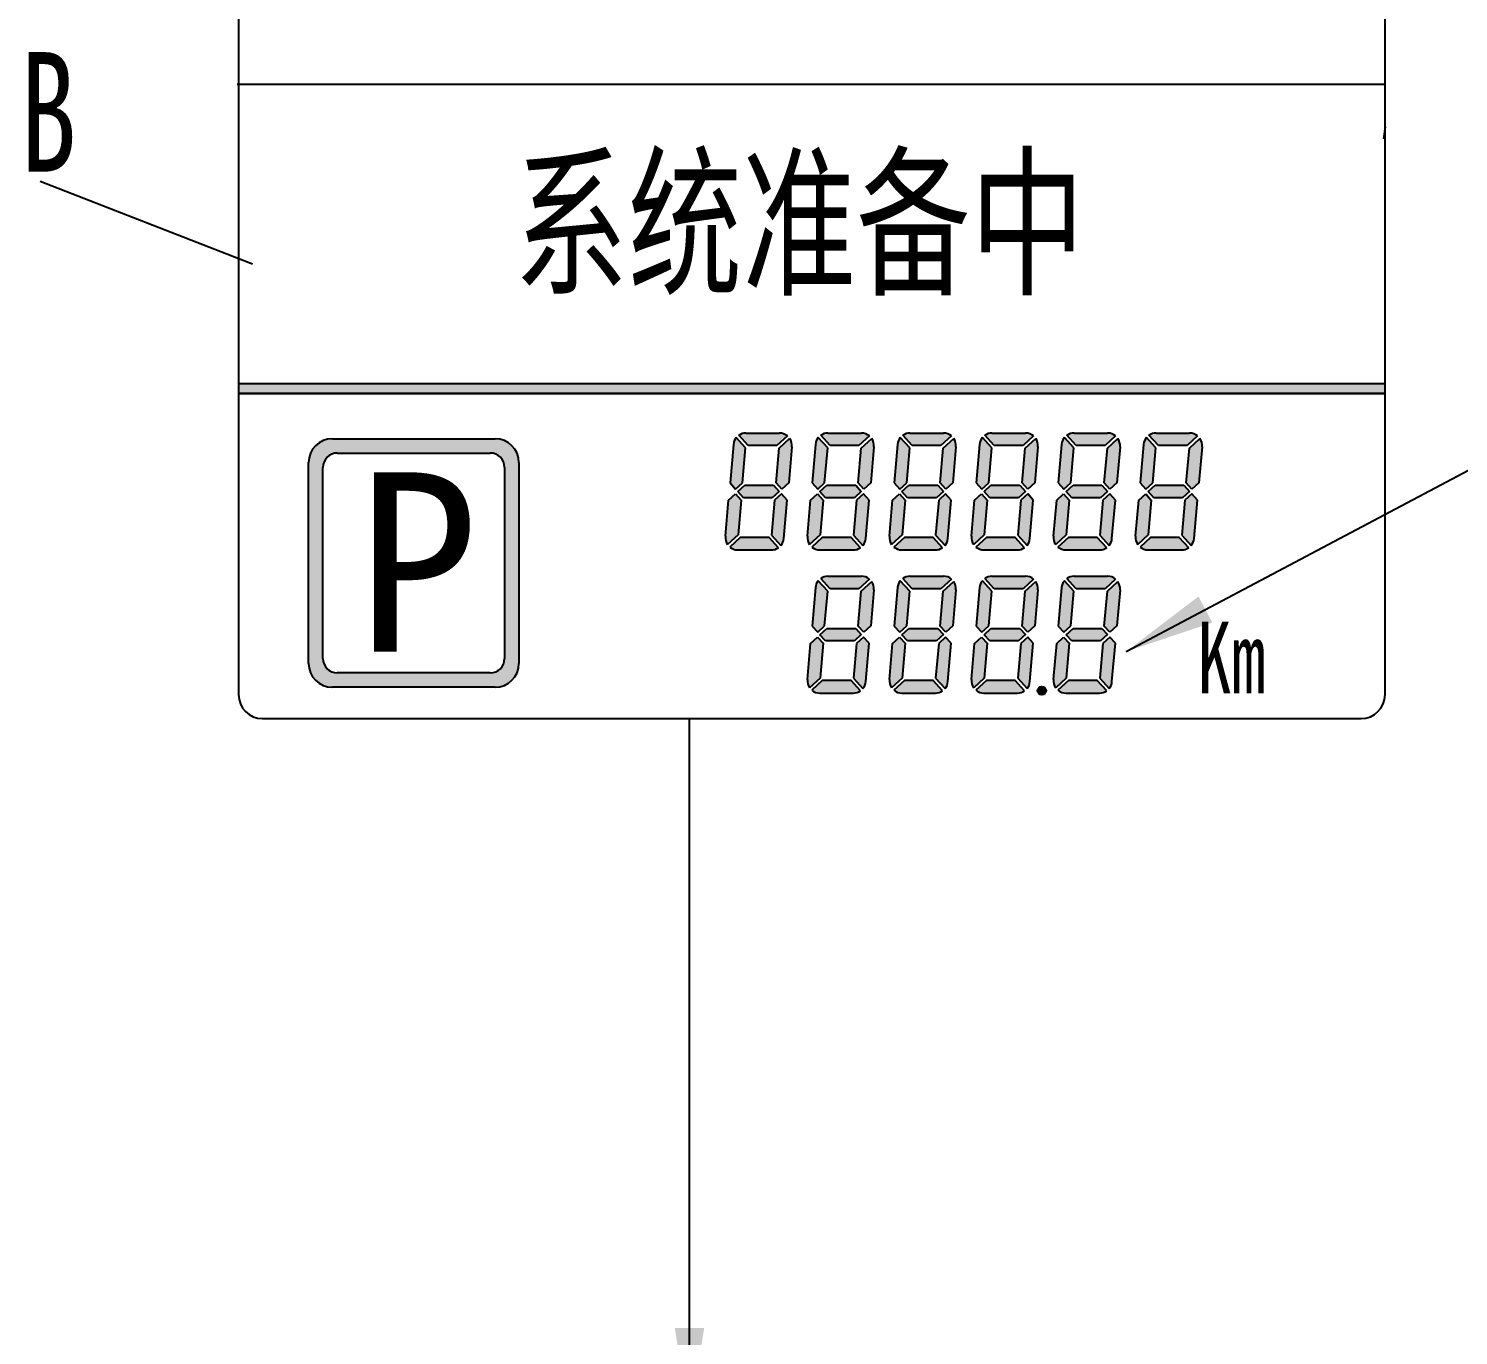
# Model space of a CAD drawing. Header units: millimetres. Extents: x 0 to 1188, y 0 to 840.
# Drawn here: x 906.47 to 954.32, y 407.33 to 451.06 of the extents above; entities that cross this region are included whole.
import ezdxf

# ---------------------------------------------------------------- set-up
doc = ezdxf.new("R2010")
doc.units = ezdxf.units.MM
doc.layers.add('7标注层', color=4, linetype='Continuous', lineweight=20)
doc.layers.add('细实线1', color=7, linetype='Continuous', lineweight=15)
doc.layers.add('DWG', color=7, linetype='Continuous')
doc.layers.add('面膜', color=7, linetype='Continuous')
doc.styles.add('HZTXT1', font='', dxfattribs={"width": 0.7, "height": 5})
doc.styles.get("Standard").update_dxf_attribs({"font": ''})
doc.styles.get('HZTXT1').set_extended_font_data('楷体_GB2312')
doc.styles.get('Standard').set_extended_font_data('SimSun')
doc.dimstyles.new('TH_GBDIM', dxfattribs={"dimtxt": 3.5, "dimasz": 3, "dimexe": 1.5, "dimexo": 0, "dimgap": 1.5, "dimtad": 1, "dimdec": 1, "dimdsep": 46, "dimtxsty": 'Standard', "dimcen": 2.5, "dimse1": 1, "dimadec": 0, "dimazin": 0, "dimtfac": 0.714286, "dimtdec": 4, "dimtmove": 0, "dimatfit": 3, "dimfxl": 1, "dimtolj": 1, "dimarcsym": 0})

msp = doc.modelspace()

# ---------------------------------------------------------------- hatches: boundary and pattern name
h = msp.add_hatch(color=256)
edge = h.paths.add_edge_path()
edge.add_line((951.8645, 439.181), (913.4965, 439.181))
edge.add_line((913.4965, 439.181), (913.4965, 438.8521))
edge.add_line((913.4965, 438.8521), (935.647, 438.8521))
edge.add_ellipse((938.0966, 436.1187), major_axis=(-8.8417, 0.2067), ratio=0.3155132, start_angle=261.96751, end_angle=286.5061, ccw=False)
edge.add_line((939.3967, 438.8521), (951.8645, 438.8521))
edge.add_line((951.8645, 438.8521), (951.8645, 439.181))
h = msp.add_hatch(color=256)
edge = h.paths.add_edge_path()
edge.add_line((931.6679, 435.4912), (931.4354, 435.2782))
edge.add_line((931.4354, 435.2782), (931.3332, 434.109))
edge.add_line((931.3332, 434.109), (931.6484, 433.765))
edge.add_arc((931.3265, 434.0335), 0.4191, 320.16226, 355)
edge.add_line((931.744, 433.9969), (931.8567, 435.2851))
edge.add_line((931.8567, 435.2851), (931.6679, 435.4912))
edge = h.paths.add_edge_path()
edge.add_line((930.1254, 435.4912), (930.3142, 435.2851))
edge.add_line((930.3142, 435.2851), (930.2119, 434.1158))
edge.add_line((930.2119, 434.1158), (929.8607, 433.794))
edge.add_arc((930.2047, 434.0335), 0.4191, 175, 214.83774, ccw=False)
edge.add_line((929.7872, 434.07), (929.8929, 435.2782))
edge.add_line((929.8929, 435.2782), (930.1254, 435.4912))
h.paths.add_polyline_path([(930.2078, 435.5667), (930.4402, 435.7797), (931.4035, 435.7797), (931.5924, 435.5736), (931.3599, 435.3606), (930.3966, 435.3606)])
edge = h.paths.add_edge_path()
edge.add_line((931.5882, 437.0244), (931.9394, 437.3462))
edge.add_arc((931.5954, 437.1068), 0.4191, -5, 34.83774, ccw=False)
edge.add_line((932.0129, 437.0702), (931.9072, 435.8621))
edge.add_line((931.9072, 435.8621), (931.6748, 435.6491))
edge.add_line((931.6748, 435.6491), (931.4859, 435.8552))
edge.add_line((931.4859, 435.8552), (931.5882, 437.0244))
edge = h.paths.add_edge_path()
edge.add_line((930.5494, 437.1068), (930.2342, 437.4507))
edge.add_arc((930.4736, 437.1068), 0.4191, 90, 124.83774, ccw=False)
edge.add_line((930.4736, 437.5259), (931.5954, 437.5259))
edge.add_arc((931.5954, 437.1068), 0.4191, 50.16226, 90, ccw=False)
edge.add_line((931.8639, 437.4286), (931.5127, 437.1068))
edge.add_line((931.5127, 437.1068), (930.5494, 437.1068))
edge = h.paths.add_edge_path()
edge.add_arc((930.4736, 437.1068), 0.4191, 140.16226, 175)
edge.add_line((930.0561, 437.1433), (929.9434, 435.8552))
edge.add_line((929.9434, 435.8552), (930.1323, 435.6491))
edge.add_line((930.1323, 435.6491), (930.3647, 435.8621))
edge.add_line((930.3647, 435.8621), (930.467, 437.0313))
edge.add_line((930.467, 437.0313), (930.1518, 437.3752))
edge = h.paths.add_edge_path()
edge.add_line((930.2874, 434.0335), (929.9362, 433.7117))
edge.add_arc((930.2047, 434.0335), 0.4191, 230.16226, 270)
edge.add_line((930.2047, 433.6144), (931.3265, 433.6144))
edge.add_arc((931.3265, 434.0335), 0.4191, 270, 304.83774)
edge.add_line((931.566, 433.6895), (931.2508, 434.0335))
edge.add_line((931.2508, 434.0335), (930.2874, 434.0335))
h = msp.add_hatch(color=256)
edge = h.paths.add_edge_path()
edge.add_line((934.4138, 435.4912), (934.1814, 435.2782))
edge.add_line((934.1814, 435.2782), (934.0791, 434.109))
edge.add_line((934.0791, 434.109), (934.3943, 433.765))
edge.add_arc((934.0725, 434.0335), 0.4191, 320.16226, 355)
edge.add_line((934.49, 433.9969), (934.6027, 435.2851))
edge.add_line((934.6027, 435.2851), (934.4138, 435.4912))
edge = h.paths.add_edge_path()
edge.add_line((932.8713, 435.4912), (933.0601, 435.2851))
edge.add_line((933.0601, 435.2851), (932.9579, 434.1158))
edge.add_line((932.9579, 434.1158), (932.6067, 433.794))
edge.add_arc((932.9506, 434.0335), 0.4191, 175, 214.83774, ccw=False)
edge.add_line((932.5332, 434.07), (932.6389, 435.2782))
edge.add_line((932.6389, 435.2782), (932.8713, 435.4912))
h.paths.add_polyline_path([(932.9537, 435.5667), (933.1861, 435.7797), (934.1495, 435.7797), (934.3383, 435.5736), (934.1059, 435.3606), (933.1425, 435.3606)])
edge = h.paths.add_edge_path()
edge.add_line((934.3342, 437.0244), (934.6853, 437.3462))
edge.add_arc((934.3414, 437.1068), 0.4191, -5, 34.83774, ccw=False)
edge.add_line((934.7589, 437.0702), (934.6532, 435.8621))
edge.add_line((934.6532, 435.8621), (934.4207, 435.6491))
edge.add_line((934.4207, 435.6491), (934.2319, 435.8552))
edge.add_line((934.2319, 435.8552), (934.3342, 437.0244))
edge = h.paths.add_edge_path()
edge.add_line((933.2953, 437.1068), (932.9801, 437.4507))
edge.add_arc((933.2195, 437.1068), 0.4191, 90, 124.83774, ccw=False)
edge.add_line((933.2195, 437.5259), (934.3414, 437.5259))
edge.add_arc((934.3414, 437.1068), 0.4191, 50.16226, 90, ccw=False)
edge.add_line((934.6098, 437.4286), (934.2587, 437.1068))
edge.add_line((934.2587, 437.1068), (933.2953, 437.1068))
edge = h.paths.add_edge_path()
edge.add_arc((933.2195, 437.1068), 0.4191, 140.16226, 175)
edge.add_line((932.802, 437.1433), (932.6893, 435.8552))
edge.add_line((932.6893, 435.8552), (932.8782, 435.6491))
edge.add_line((932.8782, 435.6491), (933.1106, 435.8621))
edge.add_line((933.1106, 435.8621), (933.2129, 437.0313))
edge.add_line((933.2129, 437.0313), (932.8977, 437.3752))
edge = h.paths.add_edge_path()
edge.add_line((933.0334, 434.0335), (932.6822, 433.7117))
edge.add_arc((932.9506, 434.0335), 0.4191, 230.16226, 270)
edge.add_line((932.9506, 433.6144), (934.0725, 433.6144))
edge.add_arc((934.0725, 434.0335), 0.4191, 270, 304.83774)
edge.add_line((934.3119, 433.6895), (933.9967, 434.0335))
edge.add_line((933.9967, 434.0335), (933.0334, 434.0335))
h = msp.add_hatch(color=256)
edge = h.paths.add_edge_path()
edge.add_line((937.1598, 435.4912), (936.9273, 435.2782))
edge.add_line((936.9273, 435.2782), (936.825, 434.109))
edge.add_line((936.825, 434.109), (937.1402, 433.765))
edge.add_arc((936.8184, 434.0335), 0.4191, 320.16226, 355)
edge.add_line((937.2359, 433.9969), (937.3486, 435.2851))
edge.add_line((937.3486, 435.2851), (937.1598, 435.4912))
edge = h.paths.add_edge_path()
edge.add_line((935.6172, 435.4912), (935.8061, 435.2851))
edge.add_line((935.8061, 435.2851), (935.7038, 434.1158))
edge.add_line((935.7038, 434.1158), (935.3526, 433.794))
edge.add_arc((935.6966, 434.0335), 0.4191, 175, 214.83774, ccw=False)
edge.add_line((935.2791, 434.07), (935.3848, 435.2782))
edge.add_line((935.3848, 435.2782), (935.6172, 435.4912))
h.paths.add_polyline_path([(935.6996, 435.5667), (935.9321, 435.7797), (936.8954, 435.7797), (937.0843, 435.5736), (936.8518, 435.3606), (935.8885, 435.3606)])
edge = h.paths.add_edge_path()
edge.add_line((937.0801, 437.0244), (937.4313, 437.3462))
edge.add_arc((937.0873, 437.1068), 0.4191, -5, 34.83774, ccw=False)
edge.add_line((937.5048, 437.0702), (937.3991, 435.8621))
edge.add_line((937.3991, 435.8621), (937.1667, 435.6491))
edge.add_line((937.1667, 435.6491), (936.9778, 435.8552))
edge.add_line((936.9778, 435.8552), (937.0801, 437.0244))
edge = h.paths.add_edge_path()
edge.add_line((936.0413, 437.1068), (935.7261, 437.4507))
edge.add_arc((935.9655, 437.1068), 0.4191, 90, 124.83774, ccw=False)
edge.add_line((935.9655, 437.5259), (937.0873, 437.5259))
edge.add_arc((937.0873, 437.1068), 0.4191, 50.16226, 90, ccw=False)
edge.add_line((937.3558, 437.4286), (937.0046, 437.1068))
edge.add_line((937.0046, 437.1068), (936.0413, 437.1068))
edge = h.paths.add_edge_path()
edge.add_arc((935.9655, 437.1068), 0.4191, 140.16226, 175)
edge.add_line((935.548, 437.1433), (935.4353, 435.8552))
edge.add_line((935.4353, 435.8552), (935.6241, 435.6491))
edge.add_line((935.6241, 435.6491), (935.8566, 435.8621))
edge.add_line((935.8566, 435.8621), (935.9589, 437.0313))
edge.add_line((935.9589, 437.0313), (935.6437, 437.3752))
edge = h.paths.add_edge_path()
edge.add_line((935.7793, 434.0335), (935.4281, 433.7117))
edge.add_arc((935.6966, 434.0335), 0.4191, 230.16226, 270)
edge.add_line((935.6966, 433.6144), (936.8184, 433.6144))
edge.add_arc((936.8184, 434.0335), 0.4191, 270, 304.83774)
edge.add_line((937.0578, 433.6895), (936.7426, 434.0335))
edge.add_line((936.7426, 434.0335), (935.7793, 434.0335))
h = msp.add_hatch(color=256)
edge = h.paths.add_edge_path()
edge.add_line((939.9057, 435.4912), (939.6733, 435.2782))
edge.add_line((939.6733, 435.2782), (939.571, 434.109))
edge.add_line((939.571, 434.109), (939.8862, 433.765))
edge.add_arc((939.5644, 434.0335), 0.4191, 320.16226, 355)
edge.add_line((939.9819, 433.9969), (940.0945, 435.2851))
edge.add_line((940.0945, 435.2851), (939.9057, 435.4912))
edge = h.paths.add_edge_path()
edge.add_line((938.3632, 435.4912), (938.552, 435.2851))
edge.add_line((938.552, 435.2851), (938.4497, 434.1158))
edge.add_line((938.4497, 434.1158), (938.0985, 433.794))
edge.add_arc((938.4425, 434.0335), 0.4191, 175, 214.83774, ccw=False)
edge.add_line((938.025, 434.07), (938.1307, 435.2782))
edge.add_line((938.1307, 435.2782), (938.3632, 435.4912))
h.paths.add_polyline_path([(938.4456, 435.5667), (938.678, 435.7797), (939.6413, 435.7797), (939.8302, 435.5736), (939.5978, 435.3606), (938.6344, 435.3606)])
edge = h.paths.add_edge_path()
edge.add_line((939.826, 437.0244), (940.1772, 437.3462))
edge.add_arc((939.8332, 437.1068), 0.4191, -5, 34.83774, ccw=False)
edge.add_line((940.2507, 437.0702), (940.145, 435.8621))
edge.add_line((940.145, 435.8621), (939.9126, 435.6491))
edge.add_line((939.9126, 435.6491), (939.7237, 435.8552))
edge.add_line((939.7237, 435.8552), (939.826, 437.0244))
edge = h.paths.add_edge_path()
edge.add_line((938.7872, 437.1068), (938.472, 437.4507))
edge.add_arc((938.7114, 437.1068), 0.4191, 90, 124.83774, ccw=False)
edge.add_line((938.7114, 437.5259), (939.8332, 437.5259))
edge.add_arc((939.8332, 437.1068), 0.4191, 50.16226, 90, ccw=False)
edge.add_line((940.1017, 437.4286), (939.7505, 437.1068))
edge.add_line((939.7505, 437.1068), (938.7872, 437.1068))
edge = h.paths.add_edge_path()
edge.add_arc((938.7114, 437.1068), 0.4191, 140.16226, 175)
edge.add_line((938.2939, 437.1433), (938.1812, 435.8552))
edge.add_line((938.1812, 435.8552), (938.3701, 435.6491))
edge.add_line((938.3701, 435.6491), (938.6025, 435.8621))
edge.add_line((938.6025, 435.8621), (938.7048, 437.0313))
edge.add_line((938.7048, 437.0313), (938.3896, 437.3752))
edge = h.paths.add_edge_path()
edge.add_line((938.5252, 434.0335), (938.174, 433.7117))
edge.add_arc((938.4425, 434.0335), 0.4191, 230.16226, 270)
edge.add_line((938.4425, 433.6144), (939.5644, 433.6144))
edge.add_arc((939.5644, 434.0335), 0.4191, 270, 304.83774)
edge.add_line((939.8038, 433.6895), (939.4886, 434.0335))
edge.add_line((939.4886, 434.0335), (938.5252, 434.0335))
h = msp.add_hatch(color=256)
edge = h.paths.add_edge_path()
edge.add_line((942.6516, 435.4912), (942.4192, 435.2782))
edge.add_line((942.4192, 435.2782), (942.3169, 434.109))
edge.add_line((942.3169, 434.109), (942.6321, 433.765))
edge.add_arc((942.3103, 434.0335), 0.4191, 320.16226, 355)
edge.add_line((942.7278, 433.9969), (942.8405, 435.2851))
edge.add_line((942.8405, 435.2851), (942.6516, 435.4912))
edge = h.paths.add_edge_path()
edge.add_line((941.1091, 435.4912), (941.298, 435.2851))
edge.add_line((941.298, 435.2851), (941.1957, 434.1158))
edge.add_line((941.1957, 434.1158), (940.8445, 433.794))
edge.add_arc((941.1885, 434.0335), 0.4191, 175, 214.83774, ccw=False)
edge.add_line((940.771, 434.07), (940.8767, 435.2782))
edge.add_line((940.8767, 435.2782), (941.1091, 435.4912))
h.paths.add_polyline_path([(941.1915, 435.5667), (941.4239, 435.7797), (942.3873, 435.7797), (942.5761, 435.5736), (942.3437, 435.3606), (941.3804, 435.3606)])
edge = h.paths.add_edge_path()
edge.add_line((942.572, 437.0244), (942.9231, 437.3462))
edge.add_arc((942.5792, 437.1068), 0.4191, -5, 34.83774, ccw=False)
edge.add_line((942.9967, 437.0702), (942.891, 435.8621))
edge.add_line((942.891, 435.8621), (942.6585, 435.6491))
edge.add_line((942.6585, 435.6491), (942.4697, 435.8552))
edge.add_line((942.4697, 435.8552), (942.572, 437.0244))
edge = h.paths.add_edge_path()
edge.add_line((941.5331, 437.1068), (941.2179, 437.4507))
edge.add_arc((941.4573, 437.1068), 0.4191, 90, 124.83774, ccw=False)
edge.add_line((941.4573, 437.5259), (942.5792, 437.5259))
edge.add_arc((942.5792, 437.1068), 0.4191, 50.16226, 90, ccw=False)
edge.add_line((942.8476, 437.4286), (942.4965, 437.1068))
edge.add_line((942.4965, 437.1068), (941.5331, 437.1068))
edge = h.paths.add_edge_path()
edge.add_arc((941.4573, 437.1068), 0.4191, 140.16226, 175)
edge.add_line((941.0398, 437.1433), (940.9271, 435.8552))
edge.add_line((940.9271, 435.8552), (941.116, 435.6491))
edge.add_line((941.116, 435.6491), (941.3484, 435.8621))
edge.add_line((941.3484, 435.8621), (941.4507, 437.0313))
edge.add_line((941.4507, 437.0313), (941.1355, 437.3752))
edge = h.paths.add_edge_path()
edge.add_line((941.2712, 434.0335), (940.92, 433.7117))
edge.add_arc((941.1885, 434.0335), 0.4191, 230.16226, 270)
edge.add_line((941.1885, 433.6144), (942.3103, 433.6144))
edge.add_arc((942.3103, 434.0335), 0.4191, 270, 304.83774)
edge.add_line((942.5497, 433.6895), (942.2345, 434.0335))
edge.add_line((942.2345, 434.0335), (941.2712, 434.0335))
h = msp.add_hatch(color=256)
edge = h.paths.add_edge_path()
edge.add_line((945.3976, 435.4912), (945.1651, 435.2782))
edge.add_line((945.1651, 435.2782), (945.0628, 434.109))
edge.add_line((945.0628, 434.109), (945.378, 433.765))
edge.add_arc((945.0562, 434.0335), 0.4191, 320.16226, 355)
edge.add_line((945.4737, 433.9969), (945.5864, 435.2851))
edge.add_line((945.5864, 435.2851), (945.3976, 435.4912))
edge = h.paths.add_edge_path()
edge.add_line((943.855, 435.4912), (944.0439, 435.2851))
edge.add_line((944.0439, 435.2851), (943.9416, 434.1158))
edge.add_line((943.9416, 434.1158), (943.5904, 433.794))
edge.add_arc((943.9344, 434.0335), 0.4191, 175, 214.83774, ccw=False)
edge.add_line((943.5169, 434.07), (943.6226, 435.2782))
edge.add_line((943.6226, 435.2782), (943.855, 435.4912))
h.paths.add_polyline_path([(943.9374, 435.5667), (944.1699, 435.7797), (945.1332, 435.7797), (945.3221, 435.5736), (945.0896, 435.3606), (944.1263, 435.3606)])
edge = h.paths.add_edge_path()
edge.add_line((945.3179, 437.0244), (945.6691, 437.3462))
edge.add_arc((945.3251, 437.1068), 0.4191, -5, 34.83774, ccw=False)
edge.add_line((945.7426, 437.0702), (945.6369, 435.8621))
edge.add_line((945.6369, 435.8621), (945.4045, 435.6491))
edge.add_line((945.4045, 435.6491), (945.2156, 435.8552))
edge.add_line((945.2156, 435.8552), (945.3179, 437.0244))
edge = h.paths.add_edge_path()
edge.add_line((944.2791, 437.1068), (943.9639, 437.4507))
edge.add_arc((944.2033, 437.1068), 0.4191, 90, 124.83774, ccw=False)
edge.add_line((944.2033, 437.5259), (945.3251, 437.5259))
edge.add_arc((945.3251, 437.1068), 0.4191, 50.16226, 90, ccw=False)
edge.add_line((945.5936, 437.4286), (945.2424, 437.1068))
edge.add_line((945.2424, 437.1068), (944.2791, 437.1068))
edge = h.paths.add_edge_path()
edge.add_arc((944.2033, 437.1068), 0.4191, 140.16226, 175)
edge.add_line((943.7858, 437.1433), (943.6731, 435.8552))
edge.add_line((943.6731, 435.8552), (943.8619, 435.6491))
edge.add_line((943.8619, 435.6491), (944.0944, 435.8621))
edge.add_line((944.0944, 435.8621), (944.1967, 437.0313))
edge.add_line((944.1967, 437.0313), (943.8815, 437.3752))
edge = h.paths.add_edge_path()
edge.add_line((944.0171, 434.0335), (943.6659, 433.7117))
edge.add_arc((943.9344, 434.0335), 0.4191, 230.16226, 270)
edge.add_line((943.9344, 433.6144), (945.0562, 433.6144))
edge.add_arc((945.0562, 434.0335), 0.4191, 270, 304.83774)
edge.add_line((945.2956, 433.6895), (944.9804, 434.0335))
edge.add_line((944.9804, 434.0335), (944.0171, 434.0335))
h = msp.add_hatch(color=3)
edge = h.paths.add_edge_path(flags=16)
edge.add_line((922.3995, 436.3777), (922.3995, 429.9777))
edge.add_arc((921.9195, 429.9777), 0.48, -90, 0, ccw=False)
edge.add_line((921.9195, 429.4977), (916.7995, 429.4977))
edge.add_arc((916.7995, 429.9777), 0.48, 180, 270, ccw=False)
edge.add_line((916.3195, 429.9777), (916.3195, 436.3777))
edge.add_arc((916.7995, 436.3777), 0.48, 90, 180, ccw=False)
edge.add_line((916.7995, 436.8577), (921.9195, 436.8577))
edge.add_arc((921.9195, 436.3777), 0.48, 0, 90, ccw=False)
edge = h.paths.add_edge_path()
edge.add_line((922.8795, 436.5377), (922.8795, 429.8177))
edge.add_arc((922.0795, 429.8177), 0.8, -90, 0, ccw=False)
edge.add_line((922.0795, 429.0177), (916.6395, 429.0177))
edge.add_arc((916.6395, 429.8177), 0.8, 180, 270, ccw=False)
edge.add_line((915.8395, 429.8177), (915.8395, 436.5377))
edge.add_arc((916.6395, 436.5377), 0.8, 90, 180, ccw=False)
edge.add_line((916.6395, 437.3377), (922.0795, 437.3377))
edge.add_arc((922.0795, 436.5377), 0.8, 0, 90, ccw=False)
h = msp.add_hatch(color=256)
edge = h.paths.add_edge_path()
edge.add_line((934.4138, 430.6997), (934.1814, 430.4867))
edge.add_line((934.1814, 430.4867), (934.0791, 429.3175))
edge.add_line((934.0791, 429.3175), (934.3943, 428.9735))
edge.add_arc((934.0725, 429.242), 0.4191, 320.16226, 355)
edge.add_line((934.49, 429.2055), (934.6027, 430.4936))
edge.add_line((934.6027, 430.4936), (934.4138, 430.6997))
edge = h.paths.add_edge_path()
edge.add_line((932.8713, 430.6997), (933.0601, 430.4936))
edge.add_line((933.0601, 430.4936), (932.9579, 429.3244))
edge.add_line((932.9579, 429.3244), (932.6067, 429.0026))
edge.add_arc((932.9506, 429.242), 0.4191, 175, 214.83774, ccw=False)
edge.add_line((932.5332, 429.2785), (932.6389, 430.4867))
edge.add_line((932.6389, 430.4867), (932.8713, 430.6997))
h.paths.add_polyline_path([(932.9537, 430.7752), (933.1861, 430.9882), (934.1495, 430.9882), (934.3383, 430.7821), (934.1059, 430.5691), (933.1425, 430.5691)])
edge = h.paths.add_edge_path()
edge.add_line((934.3342, 432.2329), (934.6853, 432.5547))
edge.add_arc((934.3414, 432.3153), 0.4191, -5, 34.83774, ccw=False)
edge.add_line((934.7589, 432.2788), (934.6532, 431.0706))
edge.add_line((934.6532, 431.0706), (934.4207, 430.8576))
edge.add_line((934.4207, 430.8576), (934.2319, 431.0637))
edge.add_line((934.2319, 431.0637), (934.3342, 432.2329))
edge = h.paths.add_edge_path()
edge.add_line((933.2953, 432.3153), (932.9801, 432.6593))
edge.add_arc((933.2195, 432.3153), 0.4191, 90, 124.83774, ccw=False)
edge.add_line((933.2195, 432.7344), (934.3414, 432.7344))
edge.add_arc((934.3414, 432.3153), 0.4191, 50.16226, 90, ccw=False)
edge.add_line((934.6098, 432.6371), (934.2587, 432.3153))
edge.add_line((934.2587, 432.3153), (933.2953, 432.3153))
edge = h.paths.add_edge_path()
edge.add_arc((933.2195, 432.3153), 0.4191, 140.16226, 175)
edge.add_line((932.802, 432.3518), (932.6893, 431.0637))
edge.add_line((932.6893, 431.0637), (932.8782, 430.8576))
edge.add_line((932.8782, 430.8576), (933.1106, 431.0706))
edge.add_line((933.1106, 431.0706), (933.2129, 432.2398))
edge.add_line((933.2129, 432.2398), (932.8977, 432.5838))
edge = h.paths.add_edge_path()
edge.add_line((933.0334, 429.242), (932.6822, 428.9202))
edge.add_arc((932.9506, 429.242), 0.4191, 230.16226, 270)
edge.add_line((932.9506, 428.8229), (934.0725, 428.8229))
edge.add_arc((934.0725, 429.242), 0.4191, 270, 304.83774)
edge.add_line((934.3119, 428.898), (933.9967, 429.242))
edge.add_line((933.9967, 429.242), (933.0334, 429.242))
h = msp.add_hatch(color=256)
edge = h.paths.add_edge_path()
edge.add_line((937.1598, 430.6997), (936.9273, 430.4867))
edge.add_line((936.9273, 430.4867), (936.825, 429.3175))
edge.add_line((936.825, 429.3175), (937.1402, 428.9735))
edge.add_arc((936.8184, 429.242), 0.4191, 320.16226, 355)
edge.add_line((937.2359, 429.2055), (937.3486, 430.4936))
edge.add_line((937.3486, 430.4936), (937.1598, 430.6997))
edge = h.paths.add_edge_path()
edge.add_line((935.6172, 430.6997), (935.8061, 430.4936))
edge.add_line((935.8061, 430.4936), (935.7038, 429.3244))
edge.add_line((935.7038, 429.3244), (935.3526, 429.0026))
edge.add_arc((935.6966, 429.242), 0.4191, 175, 214.83774, ccw=False)
edge.add_line((935.2791, 429.2785), (935.3848, 430.4867))
edge.add_line((935.3848, 430.4867), (935.6172, 430.6997))
h.paths.add_polyline_path([(935.6996, 430.7752), (935.9321, 430.9882), (936.8954, 430.9882), (937.0843, 430.7821), (936.8518, 430.5691), (935.8885, 430.5691)])
edge = h.paths.add_edge_path()
edge.add_line((937.0801, 432.2329), (937.4313, 432.5547))
edge.add_arc((937.0873, 432.3153), 0.4191, -5, 34.83774, ccw=False)
edge.add_line((937.5048, 432.2788), (937.3991, 431.0706))
edge.add_line((937.3991, 431.0706), (937.1667, 430.8576))
edge.add_line((937.1667, 430.8576), (936.9778, 431.0637))
edge.add_line((936.9778, 431.0637), (937.0801, 432.2329))
edge = h.paths.add_edge_path()
edge.add_line((936.0413, 432.3153), (935.7261, 432.6593))
edge.add_arc((935.9655, 432.3153), 0.4191, 90, 124.83774, ccw=False)
edge.add_line((935.9655, 432.7344), (937.0873, 432.7344))
edge.add_arc((937.0873, 432.3153), 0.4191, 50.16226, 90, ccw=False)
edge.add_line((937.3558, 432.6371), (937.0046, 432.3153))
edge.add_line((937.0046, 432.3153), (936.0413, 432.3153))
edge = h.paths.add_edge_path()
edge.add_arc((935.9655, 432.3153), 0.4191, 140.16226, 175)
edge.add_line((935.548, 432.3518), (935.4353, 431.0637))
edge.add_line((935.4353, 431.0637), (935.6241, 430.8576))
edge.add_line((935.6241, 430.8576), (935.8566, 431.0706))
edge.add_line((935.8566, 431.0706), (935.9589, 432.2398))
edge.add_line((935.9589, 432.2398), (935.6437, 432.5838))
edge = h.paths.add_edge_path()
edge.add_line((935.7793, 429.242), (935.4281, 428.9202))
edge.add_arc((935.6966, 429.242), 0.4191, 230.16226, 270)
edge.add_line((935.6966, 428.8229), (936.8184, 428.8229))
edge.add_arc((936.8184, 429.242), 0.4191, 270, 304.83774)
edge.add_line((937.0578, 428.898), (936.7426, 429.242))
edge.add_line((936.7426, 429.242), (935.7793, 429.242))
h = msp.add_hatch(color=256)
edge = h.paths.add_edge_path()
edge.add_line((939.9057, 430.6997), (939.6733, 430.4867))
edge.add_line((939.6733, 430.4867), (939.571, 429.3175))
edge.add_line((939.571, 429.3175), (939.8862, 428.9735))
edge.add_arc((939.5644, 429.242), 0.4191, 320.16226, 355)
edge.add_line((939.9819, 429.2055), (940.0945, 430.4936))
edge.add_line((940.0945, 430.4936), (939.9057, 430.6997))
edge = h.paths.add_edge_path()
edge.add_line((938.3632, 430.6997), (938.552, 430.4936))
edge.add_line((938.552, 430.4936), (938.4497, 429.3244))
edge.add_line((938.4497, 429.3244), (938.0985, 429.0026))
edge.add_arc((938.4425, 429.242), 0.4191, 175, 214.83774, ccw=False)
edge.add_line((938.025, 429.2785), (938.1307, 430.4867))
edge.add_line((938.1307, 430.4867), (938.3632, 430.6997))
h.paths.add_polyline_path([(938.4456, 430.7752), (938.678, 430.9882), (939.6413, 430.9882), (939.8302, 430.7821), (939.5978, 430.5691), (938.6344, 430.5691)])
edge = h.paths.add_edge_path()
edge.add_line((939.826, 432.2329), (940.1772, 432.5547))
edge.add_arc((939.8332, 432.3153), 0.4191, -5, 34.83774, ccw=False)
edge.add_line((940.2507, 432.2788), (940.145, 431.0706))
edge.add_line((940.145, 431.0706), (939.9126, 430.8576))
edge.add_line((939.9126, 430.8576), (939.7237, 431.0637))
edge.add_line((939.7237, 431.0637), (939.826, 432.2329))
edge = h.paths.add_edge_path()
edge.add_line((938.7872, 432.3153), (938.472, 432.6593))
edge.add_arc((938.7114, 432.3153), 0.4191, 90, 124.83774, ccw=False)
edge.add_line((938.7114, 432.7344), (939.8332, 432.7344))
edge.add_arc((939.8332, 432.3153), 0.4191, 50.16226, 90, ccw=False)
edge.add_line((940.1017, 432.6371), (939.7505, 432.3153))
edge.add_line((939.7505, 432.3153), (938.7872, 432.3153))
edge = h.paths.add_edge_path()
edge.add_arc((938.7114, 432.3153), 0.4191, 140.16226, 175)
edge.add_line((938.2939, 432.3518), (938.1812, 431.0637))
edge.add_line((938.1812, 431.0637), (938.3701, 430.8576))
edge.add_line((938.3701, 430.8576), (938.6025, 431.0706))
edge.add_line((938.6025, 431.0706), (938.7048, 432.2398))
edge.add_line((938.7048, 432.2398), (938.3896, 432.5838))
edge = h.paths.add_edge_path()
edge.add_line((938.5252, 429.242), (938.174, 428.9202))
edge.add_arc((938.4425, 429.242), 0.4191, 230.16226, 270)
edge.add_line((938.4425, 428.8229), (939.5644, 428.8229))
edge.add_arc((939.5644, 429.242), 0.4191, 270, 304.83774)
edge.add_line((939.8038, 428.898), (939.4886, 429.242))
edge.add_line((939.4886, 429.242), (938.5252, 429.242))
h = msp.add_hatch(color=256)
edge = h.paths.add_edge_path()
edge.add_line((942.6516, 430.6997), (942.4192, 430.4867))
edge.add_line((942.4192, 430.4867), (942.3169, 429.3175))
edge.add_line((942.3169, 429.3175), (942.6321, 428.9735))
edge.add_arc((942.3103, 429.242), 0.4191, 320.16226, 355)
edge.add_line((942.7278, 429.2055), (942.8405, 430.4936))
edge.add_line((942.8405, 430.4936), (942.6516, 430.6997))
edge = h.paths.add_edge_path()
edge.add_line((941.1091, 430.6997), (941.298, 430.4936))
edge.add_line((941.298, 430.4936), (941.1957, 429.3244))
edge.add_line((941.1957, 429.3244), (940.8445, 429.0026))
edge.add_arc((941.1885, 429.242), 0.4191, 175, 214.83774, ccw=False)
edge.add_line((940.771, 429.2785), (940.8767, 430.4867))
edge.add_line((940.8767, 430.4867), (941.1091, 430.6997))
h.paths.add_polyline_path([(941.1915, 430.7752), (941.4239, 430.9882), (942.3873, 430.9882), (942.5761, 430.7821), (942.3437, 430.5691), (941.3804, 430.5691)])
edge = h.paths.add_edge_path()
edge.add_line((942.572, 432.2329), (942.9231, 432.5547))
edge.add_arc((942.5792, 432.3153), 0.4191, -5, 34.83774, ccw=False)
edge.add_line((942.9967, 432.2788), (942.891, 431.0706))
edge.add_line((942.891, 431.0706), (942.6585, 430.8576))
edge.add_line((942.6585, 430.8576), (942.4697, 431.0637))
edge.add_line((942.4697, 431.0637), (942.572, 432.2329))
edge = h.paths.add_edge_path()
edge.add_line((941.5331, 432.3153), (941.2179, 432.6593))
edge.add_arc((941.4573, 432.3153), 0.4191, 90, 124.83774, ccw=False)
edge.add_line((941.4573, 432.7344), (942.5792, 432.7344))
edge.add_arc((942.5792, 432.3153), 0.4191, 50.16226, 90, ccw=False)
edge.add_line((942.8476, 432.6371), (942.4965, 432.3153))
edge.add_line((942.4965, 432.3153), (941.5331, 432.3153))
edge = h.paths.add_edge_path()
edge.add_arc((941.4573, 432.3153), 0.4191, 140.16226, 175)
edge.add_line((941.0398, 432.3518), (940.9271, 431.0637))
edge.add_line((940.9271, 431.0637), (941.116, 430.8576))
edge.add_line((941.116, 430.8576), (941.3484, 431.0706))
edge.add_line((941.3484, 431.0706), (941.4507, 432.2398))
edge.add_line((941.4507, 432.2398), (941.1355, 432.5838))
edge = h.paths.add_edge_path()
edge.add_line((941.2712, 429.242), (940.92, 428.9202))
edge.add_arc((941.1885, 429.242), 0.4191, 230.16226, 270)
edge.add_line((941.1885, 428.8229), (942.3103, 428.8229))
edge.add_arc((942.3103, 429.242), 0.4191, 270, 304.83774)
edge.add_line((942.5497, 428.898), (942.2345, 429.242))
edge.add_line((942.2345, 429.242), (941.2712, 429.242))
msp.add_hatch(color=256).paths.add_polyline_path([(940.5192, 428.9046, 1), (940.2387, 428.9046, 1)])

# ---------------------------------------------------------------- linework, layer by layer
for p, q in [((913.4527, 449.2067), (951.8735, 449.2067)), ((951.8735, 447.775), (951.8164, 447.3764)), ((913.9588, 443.183), (906.8569, 445.9416)), ((913.4965, 439.181), (951.8645, 439.181)), ((913.4965, 439.181), (951.8645, 439.181)), ((913.4965, 438.8521), (951.8645, 438.8521)), ((951.8645, 438.8521), (913.4965, 438.8521))]:
    msp.add_line(p, q)
at = {"color": 3}
for p, q in [((916.6395, 437.3377), (922.0795, 437.3377)), ((915.8395, 429.8177), (915.8395, 436.5377)), ((916.7995, 436.8577), (921.9195, 436.8577)), ((922.8795, 436.5377), (922.8795, 429.8177)), ((916.3195, 429.9777), (916.3195, 436.3777)), ((922.3995, 436.3777), (922.3995, 429.9777)), ((921.9195, 429.4977), (916.7995, 429.4977)), ((922.0795, 429.0177), (916.6395, 429.0177))]:
    msp.add_line(p, q, dxfattribs=at)
for centre, radius, start, end in [((916.6395, 436.5377), 0.8, 90, 180), ((922.0795, 436.5377), 0.8, 0, 90), ((916.7995, 436.3777), 0.48, 90, 180), ((921.9195, 436.3777), 0.48, 0, 90), ((916.6395, 429.8177), 0.8, 180, 270), ((916.7995, 429.9777), 0.48, 180, 270), ((921.9195, 429.9777), 0.48, 270, 0), ((922.0795, 429.8177), 0.8, 270, 0)]:
    msp.add_arc(centre, radius, start, end, dxfattribs=at)
at = {"layer": 'DWG'}
for p, q in [((930.467, 437.0313), (930.1518, 437.3752)), ((930.5494, 437.1068), (930.2342, 437.4507)), ((930.4736, 437.5259), (931.5954, 437.5259)), ((931.8639, 437.4286), (931.5127, 437.1068)), ((933.2129, 437.0313), (932.8977, 437.3752)), ((933.2953, 437.1068), (932.9801, 437.4507)), ((933.2195, 437.5259), (934.3414, 437.5259)), ((934.6098, 437.4286), (934.2587, 437.1068)), ((935.9589, 437.0313), (935.6437, 437.3752)), ((936.0413, 437.1068), (935.7261, 437.4507)), ((935.9655, 437.5259), (937.0873, 437.5259)), ((937.3558, 437.4286), (937.0046, 437.1068)), ((938.7048, 437.0313), (938.3896, 437.3752)), ((938.7872, 437.1068), (938.472, 437.4507)), ((938.7114, 437.5259), (939.8332, 437.5259)), ((940.1017, 437.4286), (939.7505, 437.1068)), ((941.4507, 437.0313), (941.1355, 437.3752)), ((941.5331, 437.1068), (941.2179, 437.4507)), ((941.4573, 437.5259), (942.5792, 437.5259)), ((942.8476, 437.4286), (942.4965, 437.1068)), ((944.1967, 437.0313), (943.8815, 437.3752)), ((944.2791, 437.1068), (943.9639, 437.4507)), ((944.2033, 437.5259), (945.3251, 437.5259)), ((945.5936, 437.4286), (945.2424, 437.1068)), ((930.0561, 437.1433), (929.9434, 435.8552)), ((930.3647, 435.8621), (930.467, 437.0313)), ((931.5127, 437.1068), (930.5494, 437.1068)), ((931.4859, 435.8552), (931.5882, 437.0244)), ((931.5882, 437.0244), (931.9394, 437.3462)), ((932.0129, 437.0702), (931.9072, 435.8621)), ((932.802, 437.1433), (932.6893, 435.8552)), ((933.1106, 435.8621), (933.2129, 437.0313)), ((934.2587, 437.1068), (933.2953, 437.1068)), ((934.2319, 435.8552), (934.3342, 437.0244)), ((934.3342, 437.0244), (934.6853, 437.3462)), ((934.7589, 437.0702), (934.6532, 435.8621)), ((935.548, 437.1433), (935.4353, 435.8552)), ((935.8566, 435.8621), (935.9589, 437.0313)), ((937.0046, 437.1068), (936.0413, 437.1068)), ((936.9778, 435.8552), (937.0801, 437.0244)), ((937.0801, 437.0244), (937.4313, 437.3462)), ((937.5048, 437.0702), (937.3991, 435.8621)), ((938.2939, 437.1433), (938.1812, 435.8552)), ((938.6025, 435.8621), (938.7048, 437.0313)), ((939.7505, 437.1068), (938.7872, 437.1068)), ((939.7237, 435.8552), (939.826, 437.0244)), ((939.826, 437.0244), (940.1772, 437.3462)), ((940.2507, 437.0702), (940.145, 435.8621)), ((941.0398, 437.1433), (940.9271, 435.8552)), ((941.3484, 435.8621), (941.4507, 437.0313)), ((942.4965, 437.1068), (941.5331, 437.1068)), ((942.4697, 435.8552), (942.572, 437.0244)), ((942.572, 437.0244), (942.9231, 437.3462)), ((942.9967, 437.0702), (942.891, 435.8621)), ((943.7858, 437.1433), (943.6731, 435.8552)), ((944.0944, 435.8621), (944.1967, 437.0313)), ((945.2424, 437.1068), (944.2791, 437.1068)), ((945.2156, 435.8552), (945.3179, 437.0244)), ((945.3179, 437.0244), (945.6691, 437.3462)), ((945.7426, 437.0702), (945.6369, 435.8621)), ((929.8929, 435.2782), (930.1254, 435.4912)), ((929.9434, 435.8552), (930.1323, 435.6491)), ((930.1254, 435.4912), (930.3142, 435.2851)), ((930.1323, 435.6491), (930.3647, 435.8621)), ((930.2078, 435.5667), (930.4402, 435.7797)), ((930.3966, 435.3606), (930.2078, 435.5667)), ((930.4402, 435.7797), (931.4035, 435.7797)), ((931.5924, 435.5736), (931.3599, 435.3606)), ((931.4035, 435.7797), (931.5924, 435.5736)), ((931.6679, 435.4912), (931.4354, 435.2782)), ((931.6748, 435.6491), (931.4859, 435.8552)), ((931.8567, 435.2851), (931.6679, 435.4912)), ((931.9072, 435.8621), (931.6748, 435.6491)), ((932.6389, 435.2782), (932.8713, 435.4912)), ((932.6893, 435.8552), (932.8782, 435.6491)), ((932.8713, 435.4912), (933.0601, 435.2851)), ((932.8782, 435.6491), (933.1106, 435.8621)), ((932.9537, 435.5667), (933.1861, 435.7797)), ((933.1425, 435.3606), (932.9537, 435.5667)), ((933.1861, 435.7797), (934.1495, 435.7797)), ((934.3383, 435.5736), (934.1059, 435.3606)), ((934.1495, 435.7797), (934.3383, 435.5736)), ((934.4138, 435.4912), (934.1814, 435.2782)), ((934.4207, 435.6491), (934.2319, 435.8552)), ((934.6027, 435.2851), (934.4138, 435.4912)), ((934.6532, 435.8621), (934.4207, 435.6491)), ((935.3848, 435.2782), (935.6172, 435.4912)), ((935.4353, 435.8552), (935.6241, 435.6491)), ((935.6172, 435.4912), (935.8061, 435.2851)), ((935.6241, 435.6491), (935.8566, 435.8621)), ((935.6996, 435.5667), (935.9321, 435.7797)), ((935.8885, 435.3606), (935.6996, 435.5667)), ((935.9321, 435.7797), (936.8954, 435.7797)), ((937.0843, 435.5736), (936.8518, 435.3606)), ((936.8954, 435.7797), (937.0843, 435.5736)), ((937.1598, 435.4912), (936.9273, 435.2782)), ((937.1667, 435.6491), (936.9778, 435.8552)), ((937.3486, 435.2851), (937.1598, 435.4912)), ((937.3991, 435.8621), (937.1667, 435.6491)), ((938.1307, 435.2782), (938.3632, 435.4912)), ((938.1812, 435.8552), (938.3701, 435.6491)), ((938.3632, 435.4912), (938.552, 435.2851)), ((938.3701, 435.6491), (938.6025, 435.8621)), ((938.4456, 435.5667), (938.678, 435.7797)), ((938.6344, 435.3606), (938.4456, 435.5667)), ((938.678, 435.7797), (939.6413, 435.7797)), ((939.8302, 435.5736), (939.5978, 435.3606)), ((939.6413, 435.7797), (939.8302, 435.5736)), ((939.9057, 435.4912), (939.6733, 435.2782)), ((939.9126, 435.6491), (939.7237, 435.8552)), ((940.0945, 435.2851), (939.9057, 435.4912)), ((940.145, 435.8621), (939.9126, 435.6491)), ((940.8767, 435.2782), (941.1091, 435.4912)), ((940.9271, 435.8552), (941.116, 435.6491)), ((941.1091, 435.4912), (941.298, 435.2851)), ((941.116, 435.6491), (941.3484, 435.8621)), ((941.1915, 435.5667), (941.4239, 435.7797)), ((941.3804, 435.3606), (941.1915, 435.5667)), ((941.4239, 435.7797), (942.3873, 435.7797)), ((942.5761, 435.5736), (942.3437, 435.3606)), ((942.3873, 435.7797), (942.5761, 435.5736)), ((942.6516, 435.4912), (942.4192, 435.2782)), ((942.6585, 435.6491), (942.4697, 435.8552)), ((942.8405, 435.2851), (942.6516, 435.4912)), ((942.891, 435.8621), (942.6585, 435.6491)), ((943.6226, 435.2782), (943.855, 435.4912)), ((943.6731, 435.8552), (943.8619, 435.6491)), ((943.855, 435.4912), (944.0439, 435.2851)), ((943.8619, 435.6491), (944.0944, 435.8621)), ((943.9374, 435.5667), (944.1699, 435.7797)), ((944.1263, 435.3606), (943.9374, 435.5667)), ((944.1699, 435.7797), (945.1332, 435.7797)), ((945.3221, 435.5736), (945.0896, 435.3606)), ((945.1332, 435.7797), (945.3221, 435.5736)), ((945.3976, 435.4912), (945.1651, 435.2782)), ((945.4045, 435.6491), (945.2156, 435.8552)), ((945.5864, 435.2851), (945.3976, 435.4912)), ((945.6369, 435.8621), (945.4045, 435.6491)), ((929.7872, 434.07), (929.8929, 435.2782)), ((930.3142, 435.2851), (930.2119, 434.1158)), ((931.3599, 435.3606), (930.3966, 435.3606)), ((931.4354, 435.2782), (931.3332, 434.109)), ((931.744, 433.9969), (931.8567, 435.2851)), ((932.5332, 434.07), (932.6389, 435.2782)), ((933.0601, 435.2851), (932.9579, 434.1158)), ((934.1059, 435.3606), (933.1425, 435.3606)), ((934.1814, 435.2782), (934.0791, 434.109)), ((934.49, 433.9969), (934.6027, 435.2851)), ((935.2791, 434.07), (935.3848, 435.2782)), ((935.8061, 435.2851), (935.7038, 434.1158)), ((936.8518, 435.3606), (935.8885, 435.3606)), ((936.9273, 435.2782), (936.825, 434.109)), ((937.2359, 433.9969), (937.3486, 435.2851)), ((938.025, 434.07), (938.1307, 435.2782)), ((938.552, 435.2851), (938.4497, 434.1158)), ((939.5978, 435.3606), (938.6344, 435.3606)), ((939.6733, 435.2782), (939.571, 434.109)), ((939.9819, 433.9969), (940.0945, 435.2851)), ((940.771, 434.07), (940.8767, 435.2782)), ((941.298, 435.2851), (941.1957, 434.1158)), ((942.3437, 435.3606), (941.3804, 435.3606)), ((942.4192, 435.2782), (942.3169, 434.109)), ((942.7278, 433.9969), (942.8405, 435.2851)), ((943.5169, 434.07), (943.6226, 435.2782)), ((944.0439, 435.2851), (943.9416, 434.1158)), ((945.0896, 435.3606), (944.1263, 435.3606)), ((945.1651, 435.2782), (945.0628, 434.109)), ((945.4737, 433.9969), (945.5864, 435.2851)), ((930.2119, 434.1158), (929.8607, 433.794)), ((930.2874, 434.0335), (929.9362, 433.7117)), ((931.2508, 434.0335), (930.2874, 434.0335)), ((931.566, 433.6895), (931.2508, 434.0335)), ((931.3332, 434.109), (931.6484, 433.765)), ((932.9579, 434.1158), (932.6067, 433.794)), ((933.0334, 434.0335), (932.6822, 433.7117)), ((933.9967, 434.0335), (933.0334, 434.0335)), ((934.3119, 433.6895), (933.9967, 434.0335)), ((934.0791, 434.109), (934.3943, 433.765)), ((935.7038, 434.1158), (935.3526, 433.794)), ((935.7793, 434.0335), (935.4281, 433.7117)), ((936.7426, 434.0335), (935.7793, 434.0335)), ((937.0578, 433.6895), (936.7426, 434.0335)), ((936.825, 434.109), (937.1402, 433.765)), ((938.4497, 434.1158), (938.0985, 433.794)), ((938.5252, 434.0335), (938.174, 433.7117)), ((939.4886, 434.0335), (938.5252, 434.0335)), ((939.8038, 433.6895), (939.4886, 434.0335)), ((939.571, 434.109), (939.8862, 433.765)), ((941.1957, 434.1158), (940.8445, 433.794)), ((941.2712, 434.0335), (940.92, 433.7117)), ((942.2345, 434.0335), (941.2712, 434.0335)), ((942.5497, 433.6895), (942.2345, 434.0335)), ((942.3169, 434.109), (942.6321, 433.765)), ((943.9416, 434.1158), (943.5904, 433.794)), ((944.0171, 434.0335), (943.6659, 433.7117)), ((944.9804, 434.0335), (944.0171, 434.0335)), ((945.2956, 433.6895), (944.9804, 434.0335)), ((945.0628, 434.109), (945.378, 433.765)), ((930.2047, 433.6144), (931.3265, 433.6144)), ((932.9506, 433.6144), (934.0725, 433.6144)), ((935.6966, 433.6144), (936.8184, 433.6144)), ((938.4425, 433.6144), (939.5644, 433.6144)), ((941.1885, 433.6144), (942.3103, 433.6144)), ((943.9344, 433.6144), (945.0562, 433.6144)), ((933.2129, 432.2398), (932.8977, 432.5838)), ((933.2953, 432.3153), (932.9801, 432.6593)), ((933.2195, 432.7344), (934.3414, 432.7344)), ((934.6098, 432.6371), (934.2587, 432.3153)), ((935.9589, 432.2398), (935.6437, 432.5838)), ((936.0413, 432.3153), (935.7261, 432.6593)), ((935.9655, 432.7344), (937.0873, 432.7344)), ((937.3558, 432.6371), (937.0046, 432.3153)), ((938.7048, 432.2398), (938.3896, 432.5838)), ((938.7872, 432.3153), (938.472, 432.6593)), ((938.7114, 432.7344), (939.8332, 432.7344)), ((940.1017, 432.6371), (939.7505, 432.3153)), ((941.4507, 432.2398), (941.1355, 432.5838)), ((941.5331, 432.3153), (941.2179, 432.6593)), ((941.4573, 432.7344), (942.5792, 432.7344)), ((942.8476, 432.6371), (942.4965, 432.3153)), ((932.802, 432.3518), (932.6893, 431.0637)), ((933.1106, 431.0706), (933.2129, 432.2398)), ((934.2587, 432.3153), (933.2953, 432.3153)), ((934.2319, 431.0637), (934.3342, 432.2329)), ((934.3342, 432.2329), (934.6853, 432.5547)), ((934.7589, 432.2788), (934.6532, 431.0706)), ((935.548, 432.3518), (935.4353, 431.0637)), ((935.8566, 431.0706), (935.9589, 432.2398)), ((937.0046, 432.3153), (936.0413, 432.3153)), ((936.9778, 431.0637), (937.0801, 432.2329)), ((937.0801, 432.2329), (937.4313, 432.5547)), ((937.5048, 432.2788), (937.3991, 431.0706)), ((938.2939, 432.3518), (938.1812, 431.0637)), ((938.6025, 431.0706), (938.7048, 432.2398)), ((939.7505, 432.3153), (938.7872, 432.3153)), ((939.7237, 431.0637), (939.826, 432.2329)), ((939.826, 432.2329), (940.1772, 432.5547)), ((940.2507, 432.2788), (940.145, 431.0706)), ((941.0398, 432.3518), (940.9271, 431.0637)), ((941.3484, 431.0706), (941.4507, 432.2398)), ((942.4965, 432.3153), (941.5331, 432.3153)), ((942.4697, 431.0637), (942.572, 432.2329)), ((942.572, 432.2329), (942.9231, 432.5547)), ((942.9967, 432.2788), (942.891, 431.0706)), ((932.6389, 430.4867), (932.8713, 430.6997)), ((932.6893, 431.0637), (932.8782, 430.8576)), ((932.8713, 430.6997), (933.0601, 430.4936)), ((932.8782, 430.8576), (933.1106, 431.0706)), ((932.9537, 430.7752), (933.1861, 430.9882)), ((933.1425, 430.5691), (932.9537, 430.7752)), ((933.1861, 430.9882), (934.1495, 430.9882)), ((934.3383, 430.7821), (934.1059, 430.5691)), ((934.1495, 430.9882), (934.3383, 430.7821)), ((934.4138, 430.6997), (934.1814, 430.4867)), ((934.4207, 430.8576), (934.2319, 431.0637)), ((934.6027, 430.4936), (934.4138, 430.6997)), ((934.6532, 431.0706), (934.4207, 430.8576)), ((935.3848, 430.4867), (935.6172, 430.6997)), ((935.4353, 431.0637), (935.6241, 430.8576)), ((935.6172, 430.6997), (935.8061, 430.4936)), ((935.6241, 430.8576), (935.8566, 431.0706)), ((935.6996, 430.7752), (935.9321, 430.9882)), ((935.8885, 430.5691), (935.6996, 430.7752)), ((935.9321, 430.9882), (936.8954, 430.9882)), ((937.0843, 430.7821), (936.8518, 430.5691)), ((936.8954, 430.9882), (937.0843, 430.7821)), ((937.1598, 430.6997), (936.9273, 430.4867)), ((937.1667, 430.8576), (936.9778, 431.0637)), ((937.3486, 430.4936), (937.1598, 430.6997)), ((937.3991, 431.0706), (937.1667, 430.8576)), ((938.1307, 430.4867), (938.3632, 430.6997)), ((938.1812, 431.0637), (938.3701, 430.8576)), ((938.3632, 430.6997), (938.552, 430.4936)), ((938.3701, 430.8576), (938.6025, 431.0706)), ((938.4456, 430.7752), (938.678, 430.9882)), ((938.6344, 430.5691), (938.4456, 430.7752)), ((938.678, 430.9882), (939.6413, 430.9882)), ((939.8302, 430.7821), (939.5978, 430.5691)), ((939.6413, 430.9882), (939.8302, 430.7821)), ((939.9057, 430.6997), (939.6733, 430.4867)), ((939.9126, 430.8576), (939.7237, 431.0637)), ((940.0945, 430.4936), (939.9057, 430.6997)), ((940.145, 431.0706), (939.9126, 430.8576)), ((940.8767, 430.4867), (941.1091, 430.6997)), ((940.9271, 431.0637), (941.116, 430.8576)), ((941.1091, 430.6997), (941.298, 430.4936)), ((941.116, 430.8576), (941.3484, 431.0706)), ((941.1915, 430.7752), (941.4239, 430.9882)), ((941.3804, 430.5691), (941.1915, 430.7752)), ((941.4239, 430.9882), (942.3873, 430.9882)), ((942.5761, 430.7821), (942.3437, 430.5691)), ((942.3873, 430.9882), (942.5761, 430.7821)), ((942.6516, 430.6997), (942.4192, 430.4867)), ((942.6585, 430.8576), (942.4697, 431.0637)), ((942.8405, 430.4936), (942.6516, 430.6997)), ((942.891, 431.0706), (942.6585, 430.8576)), ((932.5332, 429.2785), (932.6389, 430.4867)), ((933.0601, 430.4936), (932.9579, 429.3244)), ((934.1059, 430.5691), (933.1425, 430.5691)), ((934.1814, 430.4867), (934.0791, 429.3175)), ((934.49, 429.2055), (934.6027, 430.4936)), ((935.2791, 429.2785), (935.3848, 430.4867)), ((935.8061, 430.4936), (935.7038, 429.3244)), ((936.8518, 430.5691), (935.8885, 430.5691)), ((936.9273, 430.4867), (936.825, 429.3175)), ((937.2359, 429.2055), (937.3486, 430.4936)), ((938.025, 429.2785), (938.1307, 430.4867)), ((938.552, 430.4936), (938.4497, 429.3244)), ((939.5978, 430.5691), (938.6344, 430.5691)), ((939.6733, 430.4867), (939.571, 429.3175)), ((939.9819, 429.2055), (940.0945, 430.4936)), ((940.771, 429.2785), (940.8767, 430.4867)), ((941.298, 430.4936), (941.1957, 429.3244)), ((942.3437, 430.5691), (941.3804, 430.5691)), ((942.4192, 430.4867), (942.3169, 429.3175)), ((942.7278, 429.2055), (942.8405, 430.4936)), ((932.9579, 429.3244), (932.6067, 429.0026)), ((933.0334, 429.242), (932.6822, 428.9202)), ((933.9967, 429.242), (933.0334, 429.242)), ((934.3119, 428.898), (933.9967, 429.242)), ((934.0791, 429.3175), (934.3943, 428.9735)), ((935.7038, 429.3244), (935.3526, 429.0026)), ((935.7793, 429.242), (935.4281, 428.9202)), ((936.7426, 429.242), (935.7793, 429.242)), ((937.0578, 428.898), (936.7426, 429.242)), ((936.825, 429.3175), (937.1402, 428.9735)), ((938.4497, 429.3244), (938.0985, 429.0026)), ((938.5252, 429.242), (938.174, 428.9202)), ((939.4886, 429.242), (938.5252, 429.242)), ((939.8038, 428.898), (939.4886, 429.242)), ((939.571, 429.3175), (939.8862, 428.9735)), ((941.1957, 429.3244), (940.8445, 429.0026)), ((941.2712, 429.242), (940.92, 428.9202)), ((942.2345, 429.242), (941.2712, 429.242)), ((942.5497, 428.898), (942.2345, 429.242)), ((942.3169, 429.3175), (942.6321, 428.9735)), ((932.9506, 428.8229), (934.0725, 428.8229)), ((935.6966, 428.8229), (936.8184, 428.8229)), ((938.4425, 428.8229), (939.5644, 428.8229)), ((941.1885, 428.8229), (942.3103, 428.8229))]:
    msp.add_line(p, q, dxfattribs=at)
msp.add_circle((940.3789, 428.9046), 0.1402, dxfattribs=at)
for centre, start, end in [((930.4736, 437.1068), 140.16226, 175), ((930.4736, 437.1068), 90, 124.83774), ((931.5954, 437.1068), 50.16226, 90), ((933.2195, 437.1068), 140.16226, 175), ((933.2195, 437.1068), 90, 124.83774), ((934.3414, 437.1068), 50.16226, 90), ((935.9655, 437.1068), 140.16226, 175), ((935.9655, 437.1068), 90, 124.83774), ((937.0873, 437.1068), 50.16226, 90), ((938.7114, 437.1068), 140.16226, 175), ((938.7114, 437.1068), 90, 124.83774), ((939.8332, 437.1068), 50.16226, 90), ((941.4573, 437.1068), 140.16226, 175), ((941.4573, 437.1068), 90, 124.83774), ((942.5792, 437.1068), 50.16226, 90), ((944.2033, 437.1068), 140.16226, 175), ((944.2033, 437.1068), 90, 124.83774), ((945.3251, 437.1068), 50.16226, 90), ((931.5954, 437.1068), 355, 34.83774), ((934.3414, 437.1068), 355, 34.83774), ((937.0873, 437.1068), 355, 34.83774), ((939.8332, 437.1068), 355, 34.83774), ((942.5792, 437.1068), 355, 34.83774), ((945.3251, 437.1068), 355, 34.83774), ((930.2047, 434.0335), 175, 214.83774), ((932.9506, 434.0335), 175, 214.83774), ((935.6966, 434.0335), 175, 214.83774), ((938.4425, 434.0335), 175, 214.83774), ((941.1885, 434.0335), 175, 214.83774), ((943.9344, 434.0335), 175, 214.83774), ((930.2047, 434.0335), 230.16226, 270), ((931.3265, 434.0335), 270, 304.83774), ((931.3265, 434.0335), 320.16226, 355), ((932.9506, 434.0335), 230.16226, 270), ((934.0725, 434.0335), 270, 304.83774), ((934.0725, 434.0335), 320.16226, 355), ((935.6966, 434.0335), 230.16226, 270), ((936.8184, 434.0335), 270, 304.83774), ((936.8184, 434.0335), 320.16226, 355), ((938.4425, 434.0335), 230.16226, 270), ((939.5644, 434.0335), 270, 304.83774), ((939.5644, 434.0335), 320.16226, 355), ((941.1885, 434.0335), 230.16226, 270), ((942.3103, 434.0335), 270, 304.83774), ((942.3103, 434.0335), 320.16226, 355), ((943.9344, 434.0335), 230.16226, 270), ((945.0562, 434.0335), 270, 304.83774), ((945.0562, 434.0335), 320.16226, 355), ((933.2195, 432.3153), 140.16226, 175), ((933.2195, 432.3153), 90, 124.83774), ((934.3414, 432.3153), 50.16226, 90), ((935.9655, 432.3153), 140.16226, 175), ((935.9655, 432.3153), 90, 124.83774), ((937.0873, 432.3153), 50.16226, 90), ((938.7114, 432.3153), 140.16226, 175), ((938.7114, 432.3153), 90, 124.83774), ((939.8332, 432.3153), 50.16226, 90), ((941.4573, 432.3153), 140.16226, 175), ((941.4573, 432.3153), 90, 124.83774), ((942.5792, 432.3153), 50.16226, 90), ((934.3414, 432.3153), 355, 34.83774), ((937.0873, 432.3153), 355, 34.83774), ((939.8332, 432.3153), 355, 34.83774), ((942.5792, 432.3153), 355, 34.83774), ((932.9506, 429.242), 175, 214.83774), ((935.6966, 429.242), 175, 214.83774), ((938.4425, 429.242), 175, 214.83774), ((941.1885, 429.242), 175, 214.83774), ((932.9506, 429.242), 230.16226, 270), ((934.0725, 429.242), 270, 304.83774), ((934.0725, 429.242), 320.16226, 355), ((935.6966, 429.242), 230.16226, 270), ((936.8184, 429.242), 270, 304.83774), ((936.8184, 429.242), 320.16226, 355), ((938.4425, 429.242), 230.16226, 270), ((939.5644, 429.242), 270, 304.83774), ((939.5644, 429.242), 320.16226, 355), ((941.1885, 429.242), 230.16226, 270), ((942.3103, 429.242), 270, 304.83774), ((942.3103, 429.242), 320.16226, 355)]:
    msp.add_arc(centre, 0.4191, start, end, dxfattribs=at)
at = {"layer": '细实线1'}
for p, q in [((951.8645, 439.181), (913.4965, 439.181)), ((913.4965, 438.8521), (951.8645, 438.8521)), ((951.8645, 438.3446), (951.8645, 438.6734))]:
    msp.add_line(p, q, dxfattribs=at)
at = {"layer": '面膜'}
for p, q in [((913.4965, 485.1224), (913.4965, 428.7704)), ((951.8645, 428.7704), (951.8645, 485.1224)), ((914.2965, 427.9704), (951.0645, 427.9704))]:
    msp.add_line(p, q, dxfattribs=at)
for centre, start, end in [((914.2965, 428.7704), 180, 270), ((951.0645, 428.7704), 270, 0)]:
    msp.add_arc(centre, 0.8, start, end, dxfattribs=at)

# ---------------------------------------------------------------- texts
at = {"color": 3, "style": 'HZTXT1', "width": 0.7}
msp.add_text('B', height=4, dxfattribs=at).set_placement((906.1759, 446.2767))
at = {"color": 0, "style": 'HZTXT1', "width": 0.7}
msp.add_text('系统准备中', height=4, dxfattribs=at).set_placement((922.7127, 442.5649))
at = {"color": 3, "style": 'HZTXT1'}
msp.add_text('P', height=6, dxfattribs=at).set_placement((917.4459, 430.2148))
at = {"width": 0.7}
msp.add_text('Km', height=2.4, dxfattribs=at).set_placement((945.5816, 428.8136))

# ---------------------------------------------------------------- leaders
at = {"layer": '7标注层', "ltscale": 10}
for points, override in [([(943.2029, 430.2146), (956.7774, 437.4126)], {"dimexe": 1, "dimgap": 0, "dimtad": 1, "dimdec": 3, "dimadec": 2, "dimazin": 2, "dimtp": 0.1, "dimtfac": 0.5, "dimtdec": 3, "dimtolj": 0}), ([(928.588, 404.5746), (928.588, 427.9704)], {"dimexe": 1, "dimgap": 0.625, "dimtad": 0, "dimdec": 3, "dimadec": 2, "dimazin": 2, "dimtp": 0.1, "dimtfac": 0.5, "dimtdec": 3, "dimtolj": 0})]:
    msp.add_leader(points, dimstyle='TH_GBDIM', override=override, dxfattribs=at)

doc.saveas('drawing.dxf')
